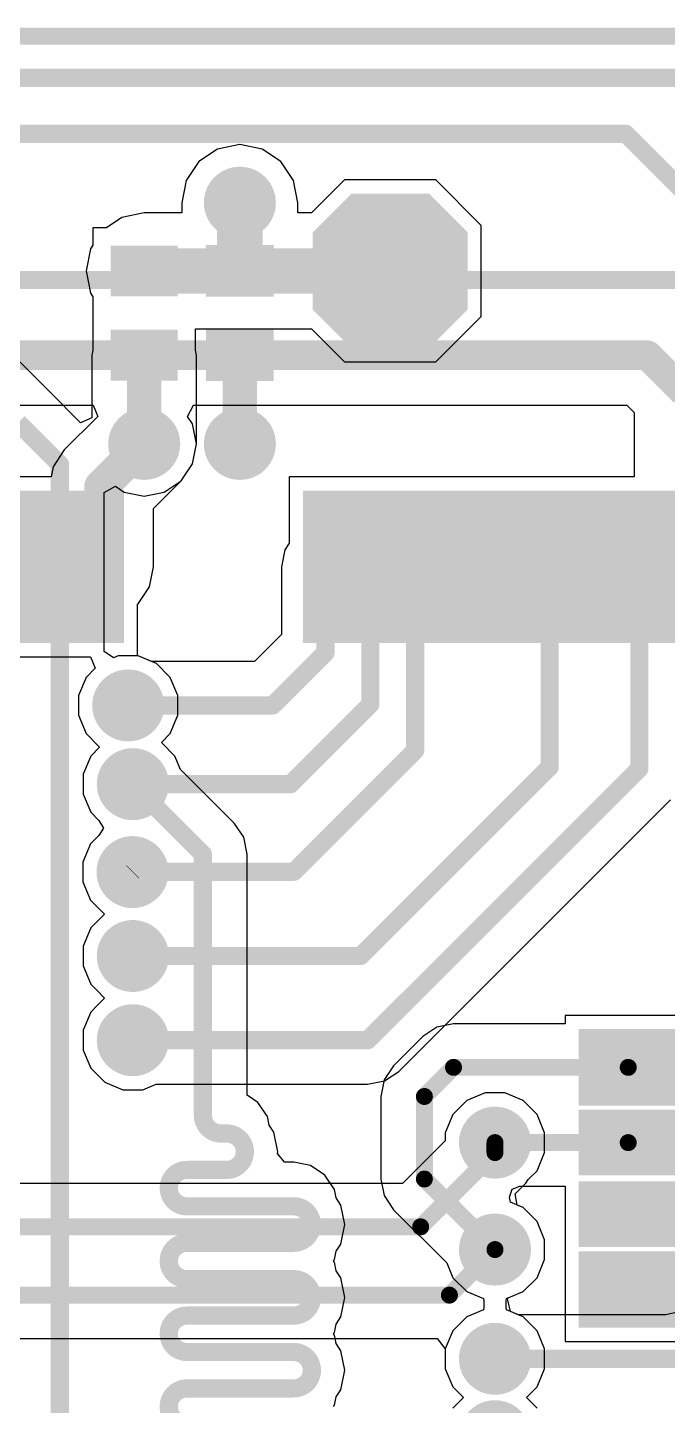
# Model space of a CAD drawing. Header units: millimetres. Extents: x 0 to 172, y 0 to 138.
# Drawn here: x 57.58 to 64.71, y 36.56 to 51.94 of the extents above; entities that cross this region are included whole.
import ezdxf

# ---------------------------------------------------------------- set-up
doc = ezdxf.new("R2010")
doc.units = ezdxf.units.MM
for name, color, linetype in [('BottomLayer', 5, 'Continuous'), ('BottomPaste', 16, 'Continuous'), ('BottomSolder', 6, 'Continuous'), ('TopLayer', 1, 'Continuous'), ('TopPaste', 8, 'Continuous'), ('TopSolder', 216, 'Continuous'), ('ViaHoleLayer', 16, 'Continuous')]:
    doc.layers.add(name, color=color, linetype=linetype)

# ---------------------------------------------------------------- blocks, each defined once
blk = doc.blocks.new('MM70_314B1_2_R300_33')
at = {"layer": 'TopLayer'}
for points in [[(41.04999918, 4.84999919), (41.34999858, 4.84999919), (41.34999858, 3.34999965), (41.04999918, 3.34999965)], [(41.54999818, 4.84999919), (41.84999758, 4.84999919), (41.84999758, 3.34999965), (41.54999818, 3.34999965)], [(42.04999718, 4.84999919), (42.34999658, 4.84999919), (42.34999658, 3.34999965), (42.04999718, 3.34999965)], [(42.54999872, 4.84999919), (42.84999812, 4.84999919), (42.84999812, 3.34999965), (42.54999872, 3.34999965)], [(43.04999772, 4.84999919), (43.34999712, 4.84999919), (43.34999712, 3.34999965), (43.04999772, 3.34999965)], [(43.54999925999999, 4.84999919), (43.84999866, 4.84999919), (43.84999866, 3.34999965), (43.54999925999999, 3.34999965)], [(44.04999826, 4.84999919), (44.34999766, 4.84999919), (44.34999766, 3.34999965), (44.04999826, 3.34999965)], [(44.54999726, 4.84999919), (44.84999666, 4.84999919), (44.84999666, 3.34999965), (44.54999726, 3.34999965)], [(47.04999987999999, 4.84999919), (47.34999928, 4.84999919), (47.34999928, 3.34999965), (47.04999987999999, 3.34999965)], [(47.54999888, 4.84999919), (47.84999827999999, 4.84999919), (47.84999827999999, 3.34999965), (47.54999888, 3.34999965)]]:
    blk.add_hatch(color=1, dxfattribs=at).paths.add_polyline_path(points)
at = {"layer": 'TopPaste'}
for points in [[(41.04999918, 4.84999919), (41.34999858, 4.84999919), (41.34999858, 3.34999965), (41.04999918, 3.34999965)], [(41.54999818, 4.84999919), (41.84999758, 4.84999919), (41.84999758, 3.34999965), (41.54999818, 3.34999965)], [(42.04999718, 4.84999919), (42.34999658, 4.84999919), (42.34999658, 3.34999965), (42.04999718, 3.34999965)], [(42.54999872, 4.84999919), (42.84999812, 4.84999919), (42.84999812, 3.34999965), (42.54999872, 3.34999965)], [(43.04999772, 4.84999919), (43.34999712, 4.84999919), (43.34999712, 3.34999965), (43.04999772, 3.34999965)], [(43.54999925999999, 4.84999919), (43.84999866, 4.84999919), (43.84999866, 3.34999965), (43.54999925999999, 3.34999965)], [(44.04999826, 4.84999919), (44.34999766, 4.84999919), (44.34999766, 3.34999965), (44.04999826, 3.34999965)], [(44.54999726, 4.84999919), (44.84999666, 4.84999919), (44.84999666, 3.34999965), (44.54999726, 3.34999965)], [(47.04999987999999, 4.84999919), (47.34999928, 4.84999919), (47.34999928, 3.34999965), (47.04999987999999, 3.34999965)], [(47.54999888, 4.84999919), (47.84999827999999, 4.84999919), (47.84999827999999, 3.34999965), (47.54999888, 3.34999965)]]:
    blk.add_hatch(color=8, dxfattribs=at).paths.add_polyline_path(points)
at = {"layer": 'TopSolder'}
for points in [[(40.44839764, 4.95159919), (40.95159704, 4.95159919), (40.95159704, 3.24839965), (40.44839764, 3.24839965)], [(40.94839918, 4.95159919), (41.45159858, 4.95159919), (41.45159858, 3.24839965), (40.94839918, 3.24839965)], [(41.44839818, 4.95159919), (41.95159758, 4.95159919), (41.95159758, 3.24839965), (41.44839818, 3.24839965)], [(41.94839717999999, 4.95159919), (42.45159657999999, 4.95159919), (42.45159657999999, 3.24839965), (41.94839717999999, 3.24839965)], [(42.44839871999999, 4.95159919), (42.95159811999999, 4.95159919), (42.95159811999999, 3.24839965), (42.44839871999999, 3.24839965)], [(42.94839772, 4.95159919), (43.45159712, 4.95159919), (43.45159712, 3.24839965), (42.94839772, 3.24839965)], [(43.44839926, 4.95159919), (43.95159865999999, 4.95159919), (43.95159865999999, 3.24839965), (43.44839926, 3.24839965)], [(43.94839826, 4.95159919), (44.45159766, 4.95159919), (44.45159766, 3.24839965), (43.94839826, 3.24839965)], [(44.44839726, 4.95159919), (44.95159666, 4.95159919), (44.95159666, 3.24839965), (44.44839726, 3.24839965)], [(46.94839988, 4.95159919), (47.45159928, 4.95159919), (47.45159928, 3.24839965), (46.94839988, 3.24839965)], [(47.44839887999999, 4.95159919), (47.95159828, 4.95159919), (47.95159828, 3.24839965), (47.44839887999999, 3.24839965)], [(47.94840042, 4.95159919), (48.45159982, 4.95159919), (48.45159982, 3.24839965), (47.94840042, 3.24839965)]]:
    blk.add_hatch(color=216, dxfattribs=at).paths.add_polyline_path(points)
blk = doc.blocks.new('T__________B_51')
at = {"layer": 'BottomLayer'}
blk.add_hatch(color=5, dxfattribs=at).paths.add_polyline_path([(0.3809999999999999, 0.7619999999999999), (-0.3809999999999999, 0.7619999999999999), (-0.7619999999999999, 0.3809999999999999), (-0.7619999999999999, -0.3809999999999999), (-0.3809999999999999, -0.7619999999999999), (0.3809999999999999, -0.7619999999999999), (0.7619999999999999, -0.3809999999999999), (0.7619999999999999, 0.3809999999999999)])
at = {"layer": 'BottomPaste'}
blk.add_hatch(color=16, dxfattribs=at).paths.add_polyline_path([(0.3809999999999999, 0.7619999999999999), (-0.3809999999999999, 0.7619999999999999), (-0.7619999999999999, 0.3809999999999999), (-0.7619999999999999, -0.3809999999999999), (-0.3809999999999999, -0.7619999999999999), (0.3809999999999999, -0.7619999999999999), (0.7619999999999999, -0.3809999999999999), (0.7619999999999999, 0.3809999999999999)])
at = {"layer": 'BottomSolder'}
blk.add_hatch(color=6, dxfattribs=at).paths.add_polyline_path([(0.4318, 0.8636), (-0.4318, 0.8636), (-0.8636, 0.4318), (-0.8636, -0.4318), (-0.4318, -0.8636), (0.4318, -0.8636), (0.8636, -0.4318), (0.8636, 0.4318)])
blk = doc.blocks.new('YC164_JR_0722RL_B_139')
at = {"layer": 'BottomLayer'}
for points in [[(-0.45000037, 2.80500074), (0.45000037, 2.80500074), (0.45000037, 2.1549995), (-0.45000037, 2.1549995)], [(2.21999937, 2.1549995), (1.31999863, 2.1549995), (1.31999863, 2.80500074), (2.21999937, 2.80500074)], [(-0.45000037, 1.90499873), (0.45000037, 1.90499873), (0.45000037, 1.37499979), (-0.45000037, 1.37499979)], [(2.21999937, 1.37499979), (1.31999863, 1.37499979), (1.31999863, 1.90499873), (2.21999937, 1.90499873)], [(-0.45000037, 1.10500033), (0.45000037, 1.10500033), (0.45000037, 0.57500139), (-0.45000037, 0.57500139)], [(2.21999937, 0.57500139), (1.31999863, 0.57500139), (1.31999863, 1.10500033), (2.21999937, 1.10500033)], [(-0.45000037, 0.32500062), (0.45000037, 0.32500062), (0.45000037, -0.32500062), (-0.45000037, -0.32500062)], [(2.21999937, -0.32500062), (1.31999863, -0.32500062), (1.31999863, 0.32500062), (2.21999937, 0.32500062)]]:
    blk.add_hatch(color=5, dxfattribs=at).paths.add_polyline_path(points)
at = {"layer": 'BottomPaste'}
for points in [[(-0.45000037, 2.80500074), (0.45000037, 2.80500074), (0.45000037, 2.1549995), (-0.45000037, 2.1549995)], [(2.21999937, 2.1549995), (1.31999863, 2.1549995), (1.31999863, 2.80500074), (2.21999937, 2.80500074)], [(-0.45000037, 1.90499873), (0.45000037, 1.90499873), (0.45000037, 1.37499979), (-0.45000037, 1.37499979)], [(2.21999937, 1.37499979), (1.31999863, 1.37499979), (1.31999863, 1.90499873), (2.21999937, 1.90499873)], [(-0.45000037, 1.10500033), (0.45000037, 1.10500033), (0.45000037, 0.57500139), (-0.45000037, 0.57500139)], [(2.21999937, 0.57500139), (1.31999863, 0.57500139), (1.31999863, 1.10500033), (2.21999937, 1.10500033)], [(-0.45000037, 0.32500062), (0.45000037, 0.32500062), (0.45000037, -0.32500062), (-0.45000037, -0.32500062)], [(2.21999937, -0.32500062), (1.31999863, -0.32500062), (1.31999863, 0.32500062), (2.21999937, 0.32500062)]]:
    blk.add_hatch(color=16, dxfattribs=at).paths.add_polyline_path(points)
at = {"layer": 'BottomSolder'}
for points in [[(-0.55160037, 2.90660074), (0.55160037, 2.90660074), (0.55160037, 2.0533995), (-0.55160037, 2.0533995)], [(2.32159937, 2.0533995), (1.21839863, 2.0533995), (1.21839863, 2.90660074), (2.32159937, 2.90660074)], [(-0.55160037, 2.00659873), (0.55160037, 2.00659873), (0.55160037, 1.27339979), (-0.55160037, 1.27339979)], [(2.32159937, 1.27339979), (1.21839863, 1.27339979), (1.21839863, 2.00659873), (2.32159937, 2.00659873)], [(-0.55160037, 1.20660033), (0.55160037, 1.20660033), (0.55160037, 0.47340139), (-0.55160037, 0.47340139)], [(2.32159937, 0.4734013900000001), (1.21839863, 0.4734013899999999), (1.21839863, 1.20660033), (2.32159937, 1.20660033)], [(-0.55160037, 0.4266006199999999), (0.55160037, 0.4266006199999999), (0.55160037, -0.4266006199999999), (-0.55160037, -0.4266006199999999)], [(2.32159937, -0.4266006199999999), (1.21839863, -0.42660062), (1.21839863, 0.4266006199999999), (2.32159937, 0.42660062)]]:
    blk.add_hatch(color=6, dxfattribs=at).paths.add_polyline_path(points)
blk = doc.blocks.new('R___0402_B_227')
at = {"layer": 'BottomLayer'}
for points in [[(-0.2413, 0.3175), (-0.2412999999999999, -0.3175), (-0.6985, -0.3175), (-0.6985, 0.3175)], [(0.6985, 0.3175), (0.6985, -0.3175), (0.2413, -0.3175), (0.2412999999999999, 0.3175)]]:
    blk.add_hatch(color=5, dxfattribs=at).paths.add_polyline_path(points)
at = {"layer": 'BottomPaste'}
for points in [[(-0.2413, 0.3175), (-0.2412999999999999, -0.3175), (-0.6985, -0.3175), (-0.6985, 0.3175)], [(0.6985, 0.3175), (0.6985, -0.3175), (0.2413, -0.3175), (0.2412999999999999, 0.3175)]]:
    blk.add_hatch(color=16, dxfattribs=at).paths.add_polyline_path(points)
at = {"layer": 'BottomSolder'}
for points in [[(-0.18629884, 0.37250116), (-0.1862988399999999, -0.37250116), (-0.75350116, -0.37250116), (-0.75350116, 0.37250116)], [(0.75350116, 0.37250116), (0.75350116, -0.37250116), (0.18629884, -0.37250116), (0.1862988399999999, 0.37250116)]]:
    blk.add_hatch(color=6, dxfattribs=at).paths.add_polyline_path(points)
blk = doc.blocks.new('C___0402_B_424')
at = {"layer": 'BottomLayer'}
for points in [[(-0.2413, 0.3175), (-0.2412999999999999, -0.3175), (-0.6985, -0.3175), (-0.6985, 0.3175)], [(0.6985, 0.3175), (0.6985, -0.3175), (0.2413, -0.3175), (0.2412999999999999, 0.3175)]]:
    blk.add_hatch(color=5, dxfattribs=at).paths.add_polyline_path(points)
at = {"layer": 'BottomPaste'}
for points in [[(-0.2413, 0.3175), (-0.2412999999999999, -0.3175), (-0.6985, -0.3175), (-0.6985, 0.3175)], [(0.6985, 0.3175), (0.6985, -0.3175), (0.2413, -0.3175), (0.2412999999999999, 0.3175)]]:
    blk.add_hatch(color=16, dxfattribs=at).paths.add_polyline_path(points)
at = {"layer": 'BottomSolder'}
for points in [[(-0.18130012, 0.37749988), (-0.18130012, -0.37749988), (-0.7584998799999999, -0.37749988), (-0.7584998799999999, 0.37749988)], [(0.7584998799999999, 0.37749988), (0.7584998799999999, -0.37749988), (0.18130012, -0.37749988), (0.18130012, 0.37749988)]]:
    blk.add_hatch(color=6, dxfattribs=at).paths.add_polyline_path(points)

msp = doc.modelspace()

# ---------------------------------------------------------------- hatches: boundary and pattern name
at = {"layer": 'BottomLayer'}
h = msp.add_hatch(color=5, dxfattribs=at)
edge = h.paths.add_edge_path()
edge.add_arc((59.944, 49.98719999999999), 0.2999994, 0, 360)
h = msp.add_hatch(color=5, dxfattribs=at)
edge = h.paths.add_edge_path()
edge.add_arc((58.87719999999999, 47.2948), 0.2999994, 0, 360)
h = msp.add_hatch(color=5, dxfattribs=at)
edge = h.paths.add_edge_path()
edge.add_arc((59.944, 47.2948), 0.2999994, 0, 360)
h = msp.add_hatch(color=5, dxfattribs=at)
edge = h.paths.add_edge_path()
edge.add_arc((58.69879547999999, 44.37595392), 0.2999994, 0, 360)
h = msp.add_hatch(color=5, dxfattribs=at)
edge = h.paths.add_edge_path()
edge.add_arc((58.7502, 43.4975), 0.2999994, 0, 360)
h = msp.add_hatch(color=5, dxfattribs=at)
edge = h.paths.add_edge_path()
edge.add_arc((58.74693356, 42.51633355999999), 0.2999994, 0, 360)
h = msp.add_hatch(color=5, dxfattribs=at)
edge = h.paths.add_edge_path()
edge.add_arc((58.7502, 41.5798), 0.2999994, 0, 360)
h = msp.add_hatch(color=5, dxfattribs=at)
edge = h.paths.add_edge_path()
edge.add_arc((58.7502, 40.64), 0.2999994, 0, 360)
h = msp.add_hatch(color=5, dxfattribs=at)
edge = h.paths.add_edge_path()
edge.add_arc((62.78879999999999, 39.49699999999999), 0.2999994, 0, 360)
h = msp.add_hatch(color=5, dxfattribs=at)
edge = h.paths.add_edge_path()
edge.add_arc((62.78879999999999, 38.3032), 0.2999994, 0, 360)
h = msp.add_hatch(color=5, dxfattribs=at)
edge = h.paths.add_edge_path()
edge.add_arc((62.78879999999999, 37.084), 0.2999994, 0, 360)
at = {"layer": 'BottomSolder'}
h = msp.add_hatch(color=6, dxfattribs=at)
edge = h.paths.add_edge_path()
edge.add_arc((59.944, 49.98719999999999), 0.4015993999999999, 0, 360)
h = msp.add_hatch(color=6, dxfattribs=at)
edge = h.paths.add_edge_path()
edge.add_arc((58.87719999999999, 47.2948), 0.4015993999999999, 0, 360)
h = msp.add_hatch(color=6, dxfattribs=at)
edge = h.paths.add_edge_path()
edge.add_arc((59.944, 47.2948), 0.4015993999999999, 0, 360)
h = msp.add_hatch(color=6, dxfattribs=at)
edge = h.paths.add_edge_path()
edge.add_arc((58.69879547999999, 44.37595392), 0.4015993999999999, 0, 360)
h = msp.add_hatch(color=6, dxfattribs=at)
edge = h.paths.add_edge_path()
edge.add_arc((58.7502, 43.4975), 0.4015993999999999, 0, 360)
h = msp.add_hatch(color=6, dxfattribs=at)
edge = h.paths.add_edge_path()
edge.add_arc((58.74693356, 42.51633355999999), 0.4015993999999999, 0, 360)
h = msp.add_hatch(color=6, dxfattribs=at)
edge = h.paths.add_edge_path()
edge.add_arc((58.7502, 41.5798), 0.4015993999999999, 0, 360)
h = msp.add_hatch(color=6, dxfattribs=at)
edge = h.paths.add_edge_path()
edge.add_arc((58.7502, 40.64), 0.4015993999999999, 0, 360)
h = msp.add_hatch(color=6, dxfattribs=at)
edge = h.paths.add_edge_path()
edge.add_arc((62.78879999999999, 39.49699999999999), 0.4015993999999999, 0, 360)
h = msp.add_hatch(color=6, dxfattribs=at)
edge = h.paths.add_edge_path()
edge.add_arc((62.78879999999999, 38.3032), 0.4015993999999999, 0, 360)
h = msp.add_hatch(color=6, dxfattribs=at)
edge = h.paths.add_edge_path()
edge.add_arc((62.78879999999999, 37.084), 0.4015993999999999, 0, 360)
h = msp.add_hatch(color=6, dxfattribs=at)
edge = h.paths.add_edge_path()
edge.add_arc((62.78879999999999, 36.2204), 0.4015993999999999, 0, 360)
at = {"layer": 'TopLayer'}
h = msp.add_hatch(color=1, dxfattribs=at)
edge = h.paths.add_edge_path()
edge.add_arc((59.944, 49.98719999999999), 0.2999994, 0, 360)
h = msp.add_hatch(color=1, dxfattribs=at)
edge = h.paths.add_edge_path()
edge.add_arc((58.87719999999999, 47.2948), 0.2999994, 0, 360)
h = msp.add_hatch(color=1, dxfattribs=at)
edge = h.paths.add_edge_path()
edge.add_arc((59.944, 47.2948), 0.2999994, 0, 360)
h = msp.add_hatch(color=1, dxfattribs=at)
edge = h.paths.add_edge_path()
edge.add_arc((58.69879547999999, 44.37595392), 0.2999994, 0, 360)
h = msp.add_hatch(color=1, dxfattribs=at)
edge = h.paths.add_edge_path()
edge.add_arc((58.7502, 43.4975), 0.2999994, 0, 360)
h = msp.add_hatch(color=1, dxfattribs=at)
edge = h.paths.add_edge_path()
edge.add_arc((58.74693356, 42.51633355999999), 0.2999994, 0, 360)
h = msp.add_hatch(color=1, dxfattribs=at)
edge = h.paths.add_edge_path()
edge.add_arc((58.7502, 41.5798), 0.2999994, 0, 360)
h = msp.add_hatch(color=1, dxfattribs=at)
edge = h.paths.add_edge_path()
edge.add_arc((58.7502, 40.64), 0.2999994, 0, 360)
h = msp.add_hatch(color=1, dxfattribs=at)
edge = h.paths.add_edge_path()
edge.add_arc((62.78879999999999, 39.49699999999999), 0.2999994, 0, 360)
h = msp.add_hatch(color=1, dxfattribs=at)
edge = h.paths.add_edge_path()
edge.add_arc((62.78879999999999, 38.3032), 0.2999994, 0, 360)
h = msp.add_hatch(color=1, dxfattribs=at)
edge = h.paths.add_edge_path()
edge.add_arc((62.78879999999999, 37.084), 0.2999994, 0, 360)
at = {"layer": 'TopSolder'}
h = msp.add_hatch(color=216, dxfattribs=at)
edge = h.paths.add_edge_path()
edge.add_arc((59.944, 49.98719999999999), 0.4015993999999999, 0, 360)
h = msp.add_hatch(color=216, dxfattribs=at)
edge = h.paths.add_edge_path()
edge.add_arc((58.87719999999999, 47.2948), 0.4015993999999999, 0, 360)
h = msp.add_hatch(color=216, dxfattribs=at)
edge = h.paths.add_edge_path()
edge.add_arc((59.944, 47.2948), 0.4015993999999999, 0, 360)
h = msp.add_hatch(color=216, dxfattribs=at)
edge = h.paths.add_edge_path()
edge.add_arc((58.69879547999999, 44.37595392), 0.4015993999999999, 0, 360)
h = msp.add_hatch(color=216, dxfattribs=at)
edge = h.paths.add_edge_path()
edge.add_arc((58.7502, 43.4975), 0.4015993999999999, 0, 360)
h = msp.add_hatch(color=216, dxfattribs=at)
edge = h.paths.add_edge_path()
edge.add_arc((58.74693356, 42.51633355999999), 0.4015993999999999, 0, 360)
h = msp.add_hatch(color=216, dxfattribs=at)
edge = h.paths.add_edge_path()
edge.add_arc((58.7502, 41.5798), 0.4015993999999999, 0, 360)
h = msp.add_hatch(color=216, dxfattribs=at)
edge = h.paths.add_edge_path()
edge.add_arc((58.7502, 40.64), 0.4015993999999999, 0, 360)
h = msp.add_hatch(color=216, dxfattribs=at)
edge = h.paths.add_edge_path()
edge.add_arc((62.78879999999999, 39.49699999999999), 0.4015993999999999, 0, 360)
h = msp.add_hatch(color=216, dxfattribs=at)
edge = h.paths.add_edge_path()
edge.add_arc((62.78879999999999, 38.3032), 0.4015993999999999, 0, 360)
h = msp.add_hatch(color=216, dxfattribs=at)
edge = h.paths.add_edge_path()
edge.add_arc((62.78879999999999, 37.084), 0.4015993999999999, 0, 360)
h = msp.add_hatch(color=216, dxfattribs=at)
edge = h.paths.add_edge_path()
edge.add_arc((62.78879999999999, 36.2204), 0.4015993999999999, 0, 360)
at = {"layer": 'ViaHoleLayer'}
h = msp.add_hatch(color=16, dxfattribs=at)
edge = h.paths.add_edge_path()
edge.add_arc((59.944, 49.98719999999999), 0.1499997, 0, 360)
h = msp.add_hatch(color=16, dxfattribs=at)
edge = h.paths.add_edge_path()
edge.add_arc((58.87719999999999, 47.2948), 0.1499997, 0, 360)
h = msp.add_hatch(color=16, dxfattribs=at)
edge = h.paths.add_edge_path()
edge.add_arc((59.944, 47.2948), 0.1499997, 0, 360)
h = msp.add_hatch(color=16, dxfattribs=at)
edge = h.paths.add_edge_path()
edge.add_arc((58.69879547999999, 44.37595392), 0.1499997, 0, 360)
h = msp.add_hatch(color=16, dxfattribs=at)
edge = h.paths.add_edge_path()
edge.add_arc((58.7502, 43.4975), 0.1499997, 0, 360)
h = msp.add_hatch(color=16, dxfattribs=at)
edge = h.paths.add_edge_path()
edge.add_arc((58.74693356, 42.51633355999999), 0.1499997, 0, 360)
h = msp.add_hatch(color=16, dxfattribs=at)
edge = h.paths.add_edge_path()
edge.add_arc((58.7502, 41.5798), 0.1499997, 0, 360)
h = msp.add_hatch(color=16, dxfattribs=at)
edge = h.paths.add_edge_path()
edge.add_arc((58.7502, 40.64), 0.1499997, 0, 360)
h = msp.add_hatch(color=16, dxfattribs=at)
edge = h.paths.add_edge_path()
edge.add_arc((62.78879999999999, 39.49699999999999), 0.1499997, 0, 360)
h = msp.add_hatch(color=16, dxfattribs=at)
edge = h.paths.add_edge_path()
edge.add_arc((62.78879999999999, 38.3032), 0.1499997, 0, 360)
h = msp.add_hatch(color=16, dxfattribs=at)
edge = h.paths.add_edge_path()
edge.add_arc((62.78879999999999, 37.084), 0.1499997, 0, 360)

# ---------------------------------------------------------------- linework, layer by layer
at = {"layer": 'BottomLayer'}
for p, q in [((59.944, 50.63464092), (59.6962357, 50.5853573)), ((60.1917643, 50.5853573), (59.944, 50.63464092)), ((59.48619039999999, 50.4450096), (59.3458427, 50.2349643)), ((59.6962357, 50.5853573), (59.48619039999999, 50.4450096)), ((60.40180959999999, 50.4450096), (60.1917643, 50.5853573)), ((60.5421573, 50.2349643), (60.40180959999999, 50.4450096)), ((57.82003168, 47.87943688), (55.52260422000001, 50.17686433999999)), ((59.3458427, 50.2349643), (59.29655907999999, 49.98719999999999)), ((60.59144092, 49.98719999999999), (60.5421573, 50.2349643)), ((61.1124, 50.2412), (60.74384092, 49.87264092)), ((62.1284, 50.2412), (61.1124, 50.2412)), ((62.6364, 49.7332), (62.1284, 50.2412)), ((59.29655907999999, 49.98719999999999), (59.29655907999999, 49.87264092)), ((60.59144092, 49.87264092), (60.59144092, 49.98719999999999)), ((58.87719999999999, 49.87264092), (58.62943569999999, 49.8233573)), ((59.29655907999999, 49.87264092), (58.87719999999999, 49.87264092)), ((60.74384092, 49.87264092), (60.59144092, 49.87264092)), ((58.45649218, 49.7078), (58.3057, 49.7078)), ((58.3057, 49.7078), (58.3057, 49.51286008)), ((58.62943569999999, 49.8233573), (58.45649218, 49.7078)), ((62.6364, 48.7172), (62.6364, 49.7332)), ((58.2790427, 49.4729643), (58.22975908, 49.22519999999999)), ((58.3057, 49.51286008), (58.2790427, 49.4729643)), ((58.22975908, 49.22519999999999), (58.2790427, 48.9774357)), ((58.2790427, 48.9774357), (58.3057, 48.93753992)), ((58.3057, 48.93753992), (58.3057, 48.3416864)), ((62.1284, 48.2092), (62.6364, 48.7172)), ((59.4487, 48.3416864), (59.4487, 48.57775908)), ((59.4487, 48.57775908), (60.74384092, 48.57775908)), ((60.74384092, 48.57775908), (61.1124, 48.2092)), ((58.3057, 48.3416864), (58.29450367999999, 48.2854)), ((59.45989631999999, 48.2854), (59.4487, 48.3416864)), ((58.29450367999999, 48.2854), (58.29450367999999, 47.58457082)), ((59.45989631999999, 47.2948), (59.45989631999999, 48.2854)), ((61.1124, 48.2092), (62.1284, 48.2092)), ((58.16750368, 47.53196488), (57.82003168, 47.87943688)), ((58.29450367999999, 47.58457082), (58.16750368, 47.53196488)), ((59.4155403, 47.07181086), (59.45989631999999, 47.2948)), ((59.28922863999999, 46.88277135999999), (59.4155403, 47.07181086)), ((58.42945388, 46.7538943), (58.55645387999999, 46.82177834)), ((58.42945388, 44.9783327), (58.42945388, 46.7538943)), ((58.55645387999999, 46.82177834), (58.65421086, 46.7564597)), ((58.65421086, 46.7564597), (58.87719999999999, 46.71210367999999)), ((58.87719999999999, 46.71210367999999), (59.10018914, 46.7564597)), ((59.10018914, 46.7564597), (59.28922863999999, 46.88277135999999)), ((58.53505183999999, 44.90777404), (58.42945388, 44.9783327)), ((58.58859758, 44.92995332), (58.53505183999999, 44.90777404)), ((58.80899338, 44.92995332), (58.58859758, 44.92995332)), ((59.01260993999999, 44.84561262), (58.80899338, 44.92995332)), ((59.16845417999999, 44.68976838), (59.01260993999999, 44.84561262)), ((59.25279487999999, 44.48615182), (59.16845417999999, 44.68976838)), ((59.25279487999999, 44.26575602), (59.25279487999999, 44.48615182)), ((59.16845417999999, 44.06213946), (59.25279487999999, 44.26575602)), ((59.06874394, 43.96242922), (59.16845417999999, 44.06213946)), ((59.2198587, 43.81131446), (59.06874394, 43.96242922)), ((59.28180421999999, 43.66176434), (59.2198587, 43.81131446)), ((59.87974307999999, 43.06382548), (59.28180421999999, 43.66176434)), ((59.98640784, 42.90419156), (59.87974307999999, 43.06382548)), ((60.02386267999999, 42.71589119999999), (59.98640784, 42.90419156)), ((60.02386267999999, 40.33700086), (60.02386267999999, 42.71589119999999)), ((64.9786991, 40.91600148), (63.5707009, 40.91600148)), ((63.5707009, 40.91600148), (63.5707009, 40.82194782)), ((62.14081805999999, 40.785034), (61.98349046, 40.67991102)), ((62.32640061999999, 40.82195036), (62.14081805999999, 40.785034)), ((62.32641331999999, 40.82194782), (62.32640061999999, 40.82195036)), ((63.5707009, 40.82194782), (62.32641331999999, 40.82194782)), ((61.98349046, 40.67991102), (61.65848983999999, 40.35491039999999)), ((60.02386267999999, 40.02706752), (60.02386267999999, 40.33700086)), ((61.65848983999999, 40.35491039999999), (61.55336686, 40.1975828)), ((61.55336686, 40.1975828), (61.51645303999999, 40.01200024)), ((60.14436789999999, 39.94654697999999), (60.02386267999999, 40.02706752)), ((61.51645303999999, 40.01200024), (61.51645303999999, 39.09059999999999)), ((60.25103265999999, 39.78691306), (60.14436789999999, 39.94654697999999)), ((60.26973722, 39.69287464), (60.25103265999999, 39.78691306)), ((60.32281051999999, 39.61344629999999), (60.26973722, 39.69287464)), ((60.36618102, 39.3954127), (60.32281051999999, 39.61344629999999)), ((60.36232784, 39.37604012), (60.36618102, 39.3954127)), ((60.44289663999999, 39.27786658), (60.36232784, 39.37604012)), ((60.5440496, 39.27786658), (60.44289663999999, 39.27786658)), ((60.73234996, 39.24041174), (60.5440496, 39.27786658)), ((60.89198388, 39.13374698), (60.73234996, 39.24041174)), ((60.99864864, 38.97411306), (60.89198388, 39.13374698)), ((61.51645303999999, 39.09059999999999), (61.55336686, 38.90501744)), ((61.01735319999999, 38.88007464), (60.99864864, 38.97411306)), ((62.95113648, 38.88784704), (62.98061826, 38.976808)), ((62.98061826, 38.976808), (63.06570572, 39.01205304)), ((63.06570572, 39.01205304), (63.5707009, 39.01205304)), ((63.5707009, 39.01205304), (63.5707009, 38.1780034)), ((61.0704265, 38.8006463), (61.01735319999999, 38.88007464)), ((61.11379699999999, 38.5826127), (61.0704265, 38.8006463)), ((61.55336686, 38.90501744), (61.65848983999999, 38.74768984)), ((62.96136251999999, 38.8313676), (62.95113648, 38.88784704)), ((63.10261446, 38.7728587), (62.96136251999999, 38.8313676)), ((63.2584587, 38.61701446), (63.10261446, 38.7728587)), ((61.65848983999999, 38.74768984), (62.2500914, 38.15608828)), ((63.3427994, 38.4133979), (63.2584587, 38.61701446)), ((61.0704265, 38.3645791), (61.11379699999999, 38.5826127)), ((61.01735319999999, 38.28515075999999), (61.0704265, 38.3645791)), ((63.3427994, 38.19300209999999), (63.3427994, 38.4133979)), ((60.98869183999999, 38.17621269999999), (60.99864864, 38.19111234)), ((60.99864864, 38.16131306), (60.98869183999999, 38.17621269999999)), ((60.99864864, 38.19111234), (61.01735319999999, 38.28515075999999)), ((61.01735319999999, 38.06727464), (60.99864864, 38.16131306)), ((62.2500914, 38.15608828), (62.3191413, 37.98938553999999)), ((63.2584587, 37.98938553999999), (63.3427994, 38.19300209999999)), ((63.5707009, 38.1780034), (63.5707009, 37.27800012)), ((61.0704265, 37.9878463), (61.01735319999999, 38.06727464)), ((61.11379699999999, 37.7698127), (61.0704265, 37.9878463)), ((62.3191413, 37.98938553999999), (62.47498553999999, 37.8335413)), ((63.10261446, 37.8335413), (63.2584587, 37.98938553999999)), ((62.47498553999999, 37.8335413), (62.65952923999999, 37.75709999999999)), ((62.91807076, 37.75709999999999), (63.10261446, 37.8335413)), ((61.0704265, 37.5517791), (61.11379699999999, 37.7698127)), ((62.65952923999999, 37.75709999999999), (62.66379898, 37.73044524)), ((62.66379898, 37.73044524), (62.66379898, 37.65675476)), ((62.91380101999999, 37.73044524), (62.91807076, 37.75709999999999)), ((62.91380101999999, 37.65675476), (62.91380101999999, 37.73044524)), ((61.01735319999999, 37.47235076), (61.0704265, 37.5517791)), ((62.47498553999999, 37.55365869999999), (62.3191413, 37.39781446)), ((62.65952923999999, 37.6301), (62.47498553999999, 37.55365869999999)), ((62.66379898, 37.65675476), (62.65952923999999, 37.6301)), ((62.91807076, 37.6301), (62.91380101999999, 37.65675476)), ((63.10261446, 37.55365869999999), (62.91807076, 37.6301)), ((63.2584587, 37.39781446), (63.10261446, 37.55365869999999)), ((60.98869183999999, 37.3634127), (60.99864864, 37.37831234)), ((60.99864864, 37.37831234), (61.01735319999999, 37.47235076)), ((62.3191413, 37.39781446), (62.23480059999999, 37.1941979)), ((63.3427994, 37.1941979), (63.2584587, 37.39781446)), ((60.99864864, 37.34851306), (60.98869183999999, 37.3634127)), ((61.01735319999999, 37.25447464), (60.99864864, 37.34851306)), ((61.0704265, 37.1750463), (61.01735319999999, 37.25447464)), ((63.5707009, 37.27800012), (64.9786991, 37.27800012)), ((61.11379699999999, 36.95701269999999), (61.0704265, 37.1750463)), ((62.23480059999999, 37.1941979), (62.23480059999999, 36.97380209999999)), ((63.3427994, 36.97380209999999), (63.3427994, 37.1941979)), ((61.0704265, 36.73897909999999), (61.11379699999999, 36.95701269999999)), ((62.23480059999999, 36.97380209999999), (62.3191413, 36.77018553999999)), ((63.2584587, 36.77018553999999), (63.3427994, 36.97380209999999)), ((62.3191413, 36.77018553999999), (62.43712683999999, 36.6522)), ((63.14047316, 36.6522), (63.2584587, 36.77018553999999)), ((60.99864864, 36.56551234), (61.01735319999999, 36.65955076)), ((61.01735319999999, 36.65955076), (61.0704265, 36.73897909999999)), ((62.43712683999999, 36.6522), (62.3191413, 36.53421446)), ((63.2584587, 36.53421446), (63.14047316, 36.6522)), ((60.98869183999999, 36.55061269999999), (60.99864864, 36.56551234))]:
    msp.add_line(p, q, dxfattribs=at)
for points, const_width in [([(59.944, 49.22519999999999), (59.944, 49.98719999999999)], 0.508), ([(58.87719999999999, 49.22519999999999), (59.944, 49.22519999999999)], 0.508), ([(59.944, 49.22519999999999), (61.6204, 49.22519999999999)], 0.508), ([(58.87719999999999, 47.2948), (58.87719999999999, 48.2854)], 0.3809999999999999), ([(59.944, 47.2948), (59.944, 48.2854)], 0.3809999999999999), ([(57.4720974, 47.5315026), (57.9374, 47.06619999999999)], 0.2032), ([(57.9374, 39.7812768), (57.9374, 47.06619999999999)], 0.2032), ([(58.7502, 43.4975), (59.53180879999999, 42.71589119999999)], 0.2032), ([(59.53180879999999, 40.33700086), (59.53180879999999, 42.71589119999999)], 0.2032), ([(59.53180879999999, 39.8018127), (59.53180879999999, 40.33700086)], 0.2032), ([(62.00139999999999, 40.01200024), (62.32640061999999, 40.33700086)], 0.1892554), ([(62.32640061999999, 40.33700086), (64.2747, 40.33700086)], 0.1892554), ([(62.00139999999999, 39.09059999999999), (62.00139999999999, 40.01200024)], 0.1892554), ([(57.9374, 34.8916752), (57.9374, 39.7812768)], 0.2032), ([(59.7350088, 39.5986127), (59.79643361999999, 39.5986127)], 0.2032), ([(62.78879999999999, 39.49699999999999), (64.2747, 39.49699999999999)], 0.1892554), ([(59.3540088, 39.1922127), (59.79643361999999, 39.1922127)], 0.2032), ([(62.00139999999999, 39.09059999999999), (62.78879999999999, 38.3032)], 0.1892554), ([(59.3540088, 38.78581269999999), (60.5440496, 38.78581269999999)], 0.2032), ([(59.3540088, 38.3794127), (60.5440496, 38.3794127)], 0.2032), ([(59.3540088, 37.9730127), (60.5440496, 37.9730127)], 0.2032), ([(59.3540088, 37.56661269999999), (60.5440496, 37.56661269999999)], 0.2032), ([(59.3540088, 37.1602127), (60.5440496, 37.1602127)], 0.2032), ([(59.3540088, 36.7538127), (60.5440496, 36.7538127)], 0.2032)]:
    msp.add_lwpolyline(points, dxfattribs=dict(at, const_width=const_width))
for points, const_width in [([(59.81699999999999, 49.98719999999999, 1), (60.07100000000001, 49.98719999999999, 1)], 0.254), ([(58.7502, 49.22519999999999, 1), (59.0042, 49.22519999999999, 1)], 0.254), ([(59.81699999999999, 49.22519999999999, 1), (60.07100000000001, 49.22519999999999, 1)], 0.254), ([(59.81699999999999, 49.22519999999999, 1), (60.07100000000001, 49.22519999999999, 1)], 0.254), ([(59.81699999999999, 49.22519999999999, 1), (60.07100000000001, 49.22519999999999, 1)], 0.254), ([(61.49339999999999, 49.22519999999999, 1), (61.7474, 49.22519999999999, 1)], 0.254), ([(58.78194999999999, 48.2854, 1), (58.97245, 48.2854, 1)], 0.1905), ([(59.84875, 48.2854, 1), (60.03925, 48.2854, 1)], 0.1905), ([(58.78194999999999, 47.2948, 1), (58.97245, 47.2948, 1)], 0.1905), ([(59.84875, 47.2948, 1), (60.03925, 47.2948, 1)], 0.1905), ([(57.88659999999999, 47.06619999999999, 1), (57.98819999999999, 47.06619999999999, 1)], 0.1016), ([(57.88659999999999, 47.06619999999999, 1), (57.98819999999999, 47.06619999999999, 1)], 0.1016), ([(58.6994, 43.4975, 1), (58.80099999999999, 43.4975, 1)], 0.1016), ([(59.4810088, 42.71589119999999, 1), (59.5826088, 42.71589119999999, 1)], 0.1016), ([(59.4810088, 42.71589119999999, 1), (59.5826088, 42.71589119999999, 1)], 0.1016), ([(59.4810088, 40.33700086, 1), (59.5826088, 40.33700086, 1)], 0.1016), ([(59.4810088, 40.33700086, 1), (59.5826088, 40.33700086, 1)], 0.1016), ([(62.27908804, 40.33700086, 1), (62.3737132, 40.33700086, 1)], 0.0946277), ([(62.27908804, 40.33700086, 1), (62.3737132, 40.33700086, 1)], 0.0946277), ([(64.22738742, 40.33700086, 1), (64.32201258, 40.33700086, 1)], 0.0946277), ([(61.95408742, 40.01200024, 1), (62.04871258, 40.01200024, 1)], 0.0946277), ([(61.95408742, 40.01200024, 1), (62.04871258, 40.01200024, 1)], 0.0946277), ([(57.88659999999999, 39.7812768, 1), (57.98819999999999, 39.7812768, 1)], 0.1016), ([(57.88659999999999, 39.7812768, 1), (57.98819999999999, 39.7812768, 1)], 0.1016), ([(59.4810088, 39.8018127, 1), (59.5826088, 39.8018127, 1)], 0.1016), ([(59.4810088, 39.8018127, 1), (59.5826088, 39.8018127, 1)], 0.1016), ([(59.6842088, 39.5986127, 1), (59.78580880000001, 39.5986127, 1)], 0.1016), ([(59.6842088, 39.5986127, 1), (59.78580880000001, 39.5986127, 1)], 0.1016), ([(59.74563362, 39.5986127, 1), (59.84723362, 39.5986127, 1)], 0.1016), ([(59.74563362, 39.5986127, 1), (59.84723362, 39.5986127, 1)], 0.1016), ([(62.74148742, 39.49699999999999, 1), (62.83611258, 39.49699999999999, 1)], 0.0946277), ([(64.22738742, 39.49699999999999, 1), (64.32201258, 39.49699999999999, 1)], 0.0946277), ([(59.3032088, 39.1922127, 1), (59.4048088, 39.1922127, 1)], 0.1016), ([(59.3032088, 39.1922127, 1), (59.4048088, 39.1922127, 1)], 0.1016), ([(59.74563362, 39.1922127, 1), (59.84723362, 39.1922127, 1)], 0.1016), ([(59.74563362, 39.1922127, 1), (59.84723362, 39.1922127, 1)], 0.1016), ([(61.95408742, 39.09059999999999, 1), (62.04871258, 39.09059999999999, 1)], 0.0946277), ([(61.95408742, 39.09059999999999, 1), (62.04871258, 39.09059999999999, 1)], 0.0946277), ([(59.3032088, 38.78581269999999, 1), (59.4048088, 38.78581269999999, 1)], 0.1016), ([(59.3032088, 38.78581269999999, 1), (59.4048088, 38.78581269999999, 1)], 0.1016), ([(60.4932496, 38.78581269999999, 1), (60.5948496, 38.78581269999999, 1)], 0.1016), ([(60.4932496, 38.78581269999999, 1), (60.5948496, 38.78581269999999, 1)], 0.1016), ([(59.3032088, 38.3794127, 1), (59.4048088, 38.3794127, 1)], 0.1016), ([(59.3032088, 38.3794127, 1), (59.4048088, 38.3794127, 1)], 0.1016), ([(60.4932496, 38.3794127, 1), (60.5948496, 38.3794127, 1)], 0.1016), ([(60.4932496, 38.3794127, 1), (60.5948496, 38.3794127, 1)], 0.1016), ([(62.74148742, 38.3032, 1), (62.83611258, 38.3032, 1)], 0.0946277), ([(59.3032088, 37.9730127, 1), (59.4048088, 37.9730127, 1)], 0.1016), ([(59.3032088, 37.9730127, 1), (59.4048088, 37.9730127, 1)], 0.1016), ([(60.4932496, 37.9730127, 1), (60.5948496, 37.9730127, 1)], 0.1016), ([(60.4932496, 37.9730127, 1), (60.5948496, 37.9730127, 1)], 0.1016), ([(59.3032088, 37.56661269999999, 1), (59.4048088, 37.56661269999999, 1)], 0.1016), ([(59.3032088, 37.56661269999999, 1), (59.4048088, 37.56661269999999, 1)], 0.1016), ([(60.4932496, 37.56661269999999, 1), (60.5948496, 37.56661269999999, 1)], 0.1016), ([(60.4932496, 37.56661269999999, 1), (60.5948496, 37.56661269999999, 1)], 0.1016), ([(59.3032088, 37.1602127, 1), (59.4048088, 37.1602127, 1)], 0.1016), ([(59.3032088, 37.1602127, 1), (59.4048088, 37.1602127, 1)], 0.1016), ([(60.4932496, 37.1602127, 1), (60.5948496, 37.1602127, 1)], 0.1016), ([(60.4932496, 37.1602127, 1), (60.5948496, 37.1602127, 1)], 0.1016), ([(59.3032088, 36.7538127, 1), (59.4048088, 36.7538127, 1)], 0.1016), ([(59.3032088, 36.7538127, 1), (59.4048088, 36.7538127, 1)], 0.1016), ([(60.4932496, 36.7538127, 1), (60.5948496, 36.7538127, 1)], 0.1016), ([(60.4932496, 36.7538127, 1), (60.5948496, 36.7538127, 1)], 0.1016)]:
    msp.add_lwpolyline(points, format="xyb", close=True, dxfattribs=dict(at, const_width=const_width))
at = {"layer": 'BottomLayer', "const_width": 0.2032}
for points in [[(59.7350088, 39.5986127, -0.4142135623730951), (59.53180879999999, 39.8018127)], [(59.79643361999999, 39.5986127, -0.9999999999999999), (59.79643361999999, 39.1922127)], [(59.3540088, 38.78581269999999, -0.9999999999999999), (59.3540088, 39.1922127)], [(60.5440496, 38.78581269999999, -0.9999999999999999), (60.5440496, 38.3794127)], [(59.3540088, 37.9730127, -0.9999999999999999), (59.3540088, 38.3794127)], [(60.5440496, 37.9730127, -0.9999999999999999), (60.5440496, 37.56661269999999)], [(59.3540088, 37.1602127, -0.9999999999999999), (59.3540088, 37.56661269999999)], [(60.5440496, 37.1602127, -0.9999999999999999), (60.5440496, 36.7538127)], [(59.3540088, 36.34741269999999, -0.9999999999999999), (59.3540088, 36.7538127)]]:
    msp.add_lwpolyline(points, format="xyb", dxfattribs=at)
at = {"layer": 'TopLayer'}
for p, q in [((54.4576, 47.72860152), (58.30734084, 47.72860152)), ((58.30734084, 47.72860152), (58.35994677999999, 47.60160152)), ((59.35954091999999, 47.60160152), (59.42742242, 47.72860152)), ((59.42742242, 47.72860152), (64.25738736, 47.72860152)), ((64.25738736, 47.72860152), (64.34160106, 47.64438782)), ((58.35994677999999, 47.60160152), (57.98636865999999, 47.2280234)), ((59.4155403, 47.51778914), (59.35954091999999, 47.60160152)), ((59.45989631999999, 47.29479746), (59.4155403, 47.51778914)), ((64.34160106, 47.64438782), (64.34160106, 46.9271985)), ((57.98636865999999, 47.2280234), (57.860057, 47.0389839)), ((59.4155403, 47.07180832), (59.45989631999999, 47.29479746)), ((59.28922863999999, 46.88276882), (59.4155403, 47.07180832)), ((57.83782184, 46.9271985), (56.49439806, 46.9271985)), ((57.860057, 47.0389839), (57.83782184, 46.9271985)), ((64.34160106, 46.9271985), (60.49440022, 46.9271985)), ((60.49440022, 46.9271985), (60.49440022, 46.18722792)), ((58.98109362, 46.5746338), (59.28922863999999, 46.88276882)), ((58.98109362, 45.9232), (58.98109362, 46.5746338)), ((60.49440022, 46.18722792), (60.44380088, 46.11150035999999)), ((60.44380088, 46.11150035999999), (60.40634604, 45.9232)), ((58.93673759999999, 45.70021085999999), (58.98109362, 45.9232)), ((60.40634604, 45.9232), (60.40634604, 45.1685406)), ((58.81042594, 45.51117136), (58.93673759999999, 45.70021085999999)), ((58.802397, 45.50580688), (58.81042594, 45.51117136)), ((58.802397, 44.92995332), (58.802397, 45.50580688)), ((60.40634604, 45.1685406), (60.10581324, 44.86800779999999)), ((56.49439806, 44.91920149999999), (58.27896396, 44.91920149999999)), ((58.27896396, 44.91920149999999), (58.33156989999999, 44.7922015)), ((58.80899338, 44.92995332), (58.802397, 44.92995332)), ((58.9585435, 44.86800779999999), (58.80899338, 44.92995332)), ((58.33156989999999, 44.7922015), (58.22913677999999, 44.68976838)), ((60.10581324, 44.86800779999999), (58.9585435, 44.86800779999999)), ((58.22913677999999, 44.68976838), (58.14479607999999, 44.48615182)), ((58.14479607999999, 44.48615182), (58.14479607999999, 44.26575602)), ((58.14479607999999, 44.26575602), (58.22913677999999, 44.06213946)), ((58.22913677999999, 44.06213946), (58.38025154, 43.9110247)), ((58.38025154, 43.9110247), (58.2805413, 43.81131446)), ((58.2805413, 43.81131446), (58.1962006, 43.6076979)), ((58.1962006, 43.6076979), (58.1962006, 43.3873021)), ((58.1962006, 43.3873021), (58.2805413, 43.18368554)), ((61.71673458, 40.29206572), (64.74633227999999, 43.32166342)), ((58.2805413, 43.18368554), (58.37271027999999, 43.09151656)), ((58.37271027999999, 43.09151656), (58.42219964, 43.00506257999999)), ((58.37271027999999, 42.92558344), (58.27727486, 42.83014802)), ((58.42219964, 43.00506257999999), (58.37271027999999, 42.92558344)), ((58.27727486, 42.83014802), (58.19293416, 42.62653146)), ((58.19293416, 42.62653146), (58.19293416, 42.40613566)), ((58.19293416, 42.40613566), (58.27727486, 42.2025191)), ((58.27727486, 42.2025191), (58.43311655999999, 42.0466774)), ((58.43319783999999, 42.046271), (58.2805413, 41.89361446)), ((58.43311655999999, 42.0466774), (58.43319783999999, 42.046271)), ((58.2805413, 41.89361446), (58.1962006, 41.6899979)), ((58.1962006, 41.6899979), (58.1962006, 41.4696021)), ((58.1962006, 41.4696021), (58.2805413, 41.26598554)), ((58.2805413, 41.26598554), (58.35366027999999, 41.19286656)), ((58.35366027999999, 41.19286656), (58.43614169999999, 41.1099)), ((58.43614169999999, 41.1099), (58.35366027999999, 41.02693344)), ((58.2805413, 40.95381446), (58.1962006, 40.7501979)), ((58.35366027999999, 41.02693344), (58.2805413, 40.95381446)), ((58.1962006, 40.7501979), (58.1962006, 40.5298021)), ((58.1962006, 40.5298021), (58.2805413, 40.32618554)), ((58.2805413, 40.32618554), (58.43638554, 40.1703413)), ((61.55710066, 40.18540096), (61.71673458, 40.29206572)), ((58.43638554, 40.1703413), (58.6400021, 40.0860006)), ((58.8603979, 40.0860006), (59.00994802, 40.14794612)), ((59.00994802, 40.14794612), (61.36880029999999, 40.14794612)), ((61.36880029999999, 40.14794612), (61.55710066, 40.18540096)), ((58.6400021, 40.0860006), (58.8603979, 40.0860006)), ((62.6786021, 40.05099939999999), (62.47498553999999, 39.9666587)), ((62.8989979, 40.05099939999999), (62.6786021, 40.05099939999999)), ((63.10261446, 39.9666587), (62.8989979, 40.05099939999999)), ((62.47498553999999, 39.9666587), (62.3191413, 39.81081446)), ((63.2584587, 39.81081446), (63.10261446, 39.9666587)), ((62.3191413, 39.81081446), (62.23480059999999, 39.6071979)), ((63.3427994, 39.6071979), (63.2584587, 39.81081446)), ((62.23480059999999, 39.6071979), (62.23480059999999, 39.51767052)), ((63.3427994, 39.3868021), (63.3427994, 39.6071979)), ((62.23480059999999, 39.51767052), (61.7592745, 39.04214696)), ((63.2584587, 39.18318554), (63.3427994, 39.3868021)), ((63.13171015999999, 39.04294197999999), (63.15888308, 39.08360992)), ((63.15888308, 39.08360992), (63.2584587, 39.18318554)), ((61.7592745, 39.04214696), (55.13168297999999, 39.04214696)), ((63.01303119999999, 38.92426302), (63.13170253999999, 39.0429369)), ((63.03780636, 38.79970396), (63.01303119999999, 38.92426302)), ((63.13170253999999, 39.0429369), (63.13171015999999, 39.04294197999999)), ((63.10261446, 38.7728587), (63.03780636, 38.79970396)), ((63.2584587, 38.61701446), (63.10261446, 38.7728587)), ((63.3427994, 38.4133979), (63.2584587, 38.61701446)), ((63.3427994, 38.19300209999999), (63.3427994, 38.4133979)), ((63.2584587, 37.98938553999999), (63.3427994, 38.19300209999999)), ((63.10261446, 37.8335413), (63.2584587, 37.98938553999999)), ((62.93590918, 37.76448885999999), (63.10261446, 37.8335413)), ((62.92675247999999, 37.75533215999999), (62.93590918, 37.76448885999999)), ((62.96265792, 37.61163166), (62.92675247999999, 37.75533215999999)), ((63.04854802000001, 37.57605388), (62.96265792, 37.61163166)), ((64.69238521999999, 37.57605388), (63.04854802000001, 37.57605388)), ((64.80979926, 37.59920344), (64.69238521999999, 37.57605388)), ((48.3545007, 37.31025304), (62.14540784, 37.31025304)), ((62.14540784, 37.31025304), (62.23480059999999, 37.19419535999999)), ((62.23480059999999, 37.19419535999999), (62.23480059999999, 36.97380209999999)), ((62.23480059999999, 36.97380209999999), (62.3191413, 36.77018553999999)), ((62.3191413, 36.77018553999999), (62.43712683999999, 36.6522)), ((62.43712683999999, 36.6522), (62.3191413, 36.53421446))]:
    msp.add_line(p, q, dxfattribs=at)
for points, const_width in [([(53.82089057999999, 51.84700832), (66.46403776, 51.84700832)], 0.1892554), ([(54.274085, 51.38098944), (65.29192428, 51.38098944)], 0.2032), ([(55.73446816, 50.75606816), (64.24796904, 50.75606816)], 0.2032), ([(64.24796904, 50.75606816), (65.89840007999999, 49.10563712)], 0.2032), ([(54.483, 49.1236), (64.83270752, 49.1236)], 0.2032), ([(54.4576, 48.2854), (64.48801936, 48.2854)], 0.3302), ([(64.48801936, 48.2854), (64.89839954, 47.87501982)], 0.3302), ([(58.3983973, 46.81599476), (58.87719999999999, 47.29479746)], 0.3809999999999999), ([(58.87719999999999, 47.29479746), (58.87719999999999, 47.2948)], 0.3809999999999999), ([(58.3983973, 45.9232), (58.3983973, 46.81599476)], 0.3809999999999999), ([(60.89839992, 44.96472592), (60.89839992, 45.9232)], 0.2032), ([(61.39839892, 44.38678956), (61.39839892, 45.9232)], 0.2032), ([(61.89839791999999, 43.87269864), (61.89839791999999, 45.9232)], 0.2032), ([(63.3984, 43.6880127), (63.3984, 45.9232)], 0.2032), ([(64.398398, 43.6695977), (64.398398, 45.9232)], 0.2032), ([(60.30962792, 44.37595392), (60.89839992, 44.96472592)], 0.2032), ([(58.69879547999999, 44.37595392), (60.30962792, 44.37595392)], 0.2032), ([(60.50910936, 43.4975), (61.39839892, 44.38678956)], 0.2032), ([(60.54529927999999, 42.5196), (61.89839791999999, 43.87269864)], 0.2032), ([(61.2901873, 41.5798), (63.3984, 43.6880127)], 0.2032), ([(61.36880029999999, 40.64), (64.398398, 43.6695977)], 0.2032), ([(58.7502, 43.4975), (60.50910936, 43.4975)], 0.2032), ([(58.74693356, 42.51633355999999), (58.7502, 42.5196)], 0.2032), ([(58.7502, 42.5196), (60.54529927999999, 42.5196)], 0.2032), ([(58.7502, 41.5798), (61.2901873, 41.5798)], 0.2032), ([(58.7502, 40.64), (61.36880029999999, 40.64)], 0.2032), ([(62.78879999999999, 39.38585214), (62.78879999999999, 39.49699999999999)], 0.1892554), ([(61.96014785999999, 38.5572), (62.78879999999999, 39.38585214)], 0.1892554), ([(46.95649994, 38.5572), (61.96014785999999, 38.5572)], 0.1892554), ([(62.28079999999999, 37.79519999999999), (62.78879999999999, 38.3032)], 0.1892554), ([(47.6560007, 37.79519999999999), (62.28079999999999, 37.79519999999999)], 0.1892554), ([(62.78879999999999, 37.084), (65.01217376, 37.084)], 0.2032)]:
    msp.add_lwpolyline(points, dxfattribs=dict(at, const_width=const_width))
for points, const_width in [([(64.19716903999999, 50.75606816, 1), (64.29876904, 50.75606816, 1)], 0.1016), ([(64.19716903999999, 50.75606816, 1), (64.29876904, 50.75606816, 1)], 0.1016), ([(64.40546936, 48.2854, 1), (64.57056936, 48.2854, 1)], 0.1651), ([(64.40546936, 48.2854, 1), (64.57056936, 48.2854, 1)], 0.1651), ([(58.78194999999999, 47.2948, 1), (58.97245, 47.2948, 1)], 0.1905), ([(58.78194999999999, 47.29479746, 1), (58.97245, 47.29479746, 1)], 0.1905), ([(58.78194999999999, 47.29479746, 1), (58.97245, 47.29479746, 1)], 0.1905), ([(58.30314729999999, 46.81599476, 1), (58.4936473, 46.81599476, 1)], 0.1905), ([(58.30314729999999, 46.81599476, 1), (58.4936473, 46.81599476, 1)], 0.1905), ([(58.30314729999999, 45.9232, 1), (58.4936473, 45.9232, 1)], 0.1905), ([(60.84759991999999, 45.9232, 1), (60.94919991999999, 45.9232, 1)], 0.1016), ([(61.34759892, 45.9232, 1), (61.44919891999999, 45.9232, 1)], 0.1016), ([(61.84759791999999, 45.9232, 1), (61.94919791999999, 45.9232, 1)], 0.1016), ([(63.3476, 45.9232, 1), (63.4492, 45.9232, 1)], 0.1016), ([(64.347598, 45.9232, 1), (64.449198, 45.9232, 1)], 0.1016), ([(60.84759991999999, 44.96472592, 1), (60.94919991999999, 44.96472592, 1)], 0.1016), ([(60.84759991999999, 44.96472592, 1), (60.94919991999999, 44.96472592, 1)], 0.1016), ([(58.64799548, 44.37595392, 1), (58.74959548, 44.37595392, 1)], 0.1016), ([(60.25882791999999, 44.37595392, 1), (60.36042791999999, 44.37595392, 1)], 0.1016), ([(60.25882791999999, 44.37595392, 1), (60.36042791999999, 44.37595392, 1)], 0.1016), ([(61.34759892, 44.38678956, 1), (61.44919891999999, 44.38678956, 1)], 0.1016), ([(61.34759892, 44.38678956, 1), (61.44919891999999, 44.38678956, 1)], 0.1016), ([(61.84759791999999, 43.87269864, 1), (61.94919791999999, 43.87269864, 1)], 0.1016), ([(61.84759791999999, 43.87269864, 1), (61.94919791999999, 43.87269864, 1)], 0.1016), ([(63.3476, 43.6880127, 1), (63.4492, 43.6880127, 1)], 0.1016), ([(63.3476, 43.6880127, 1), (63.4492, 43.6880127, 1)], 0.1016), ([(64.347598, 43.6695977, 1), (64.449198, 43.6695977, 1)], 0.1016), ([(64.347598, 43.6695977, 1), (64.449198, 43.6695977, 1)], 0.1016), ([(58.6994, 43.4975, 1), (58.80099999999999, 43.4975, 1)], 0.1016), ([(60.45830936, 43.4975, 1), (60.55990936, 43.4975, 1)], 0.1016), ([(60.45830936, 43.4975, 1), (60.55990936, 43.4975, 1)], 0.1016), ([(58.69613355999999, 42.51633355999999, 1), (58.79773356, 42.51633355999999, 1)], 0.1016), ([(58.6994, 42.5196, 1), (58.80099999999999, 42.5196, 1)], 0.1016), ([(58.6994, 42.5196, 1), (58.80099999999999, 42.5196, 1)], 0.1016), ([(60.49449927999999, 42.5196, 1), (60.59609927999999, 42.5196, 1)], 0.1016), ([(60.49449927999999, 42.5196, 1), (60.59609927999999, 42.5196, 1)], 0.1016), ([(58.6994, 41.5798, 1), (58.80099999999999, 41.5798, 1)], 0.1016), ([(61.2393873, 41.5798, 1), (61.34098729999999, 41.5798, 1)], 0.1016), ([(61.2393873, 41.5798, 1), (61.34098729999999, 41.5798, 1)], 0.1016), ([(58.6994, 40.64, 1), (58.80099999999999, 40.64, 1)], 0.1016), ([(61.31800029999999, 40.64, 1), (61.4196003, 40.64, 1)], 0.1016), ([(61.31800029999999, 40.64, 1), (61.4196003, 40.64, 1)], 0.1016), ([(62.74148742, 39.49699999999999, 1), (62.83611258, 39.49699999999999, 1)], 0.0946277), ([(62.74148742, 39.38585214, 1), (62.83611258, 39.38585214, 1)], 0.0946277), ([(62.74148742, 39.38585214, 1), (62.83611258, 39.38585214, 1)], 0.0946277), ([(61.91283528, 38.5572, 1), (62.00746044, 38.5572, 1)], 0.0946277), ([(61.91283528, 38.5572, 1), (62.00746044, 38.5572, 1)], 0.0946277), ([(62.74148742, 38.3032, 1), (62.83611258, 38.3032, 1)], 0.0946277), ([(62.23348742, 37.79519999999999, 1), (62.32811258, 37.79519999999999, 1)], 0.0946277), ([(62.23348742, 37.79519999999999, 1), (62.32811258, 37.79519999999999, 1)], 0.0946277), ([(62.738, 37.084, 1), (62.8396, 37.084, 1)], 0.1016)]:
    msp.add_lwpolyline(points, format="xyb", close=True, dxfattribs=dict(at, const_width=const_width))

# ---------------------------------------------------------------- block references
for name, p, rotation in [('MM70_314B1_2_R300_33', (105.59839688, 50.02319942), 180), ('T__________B_51', (61.6204, 49.22519999999999), 90), ('R___0402_B_227', (58.87719999999999, 48.7553), 90), ('C___0402_B_424', (59.944, 48.7553), 90), ('YC164_JR_0722RL_B_139', (66.044699, 40.33700086), 180)]:
    msp.add_blockref(name, p, dxfattribs=dict(rotation=rotation))

doc.saveas('drawing.dxf')
